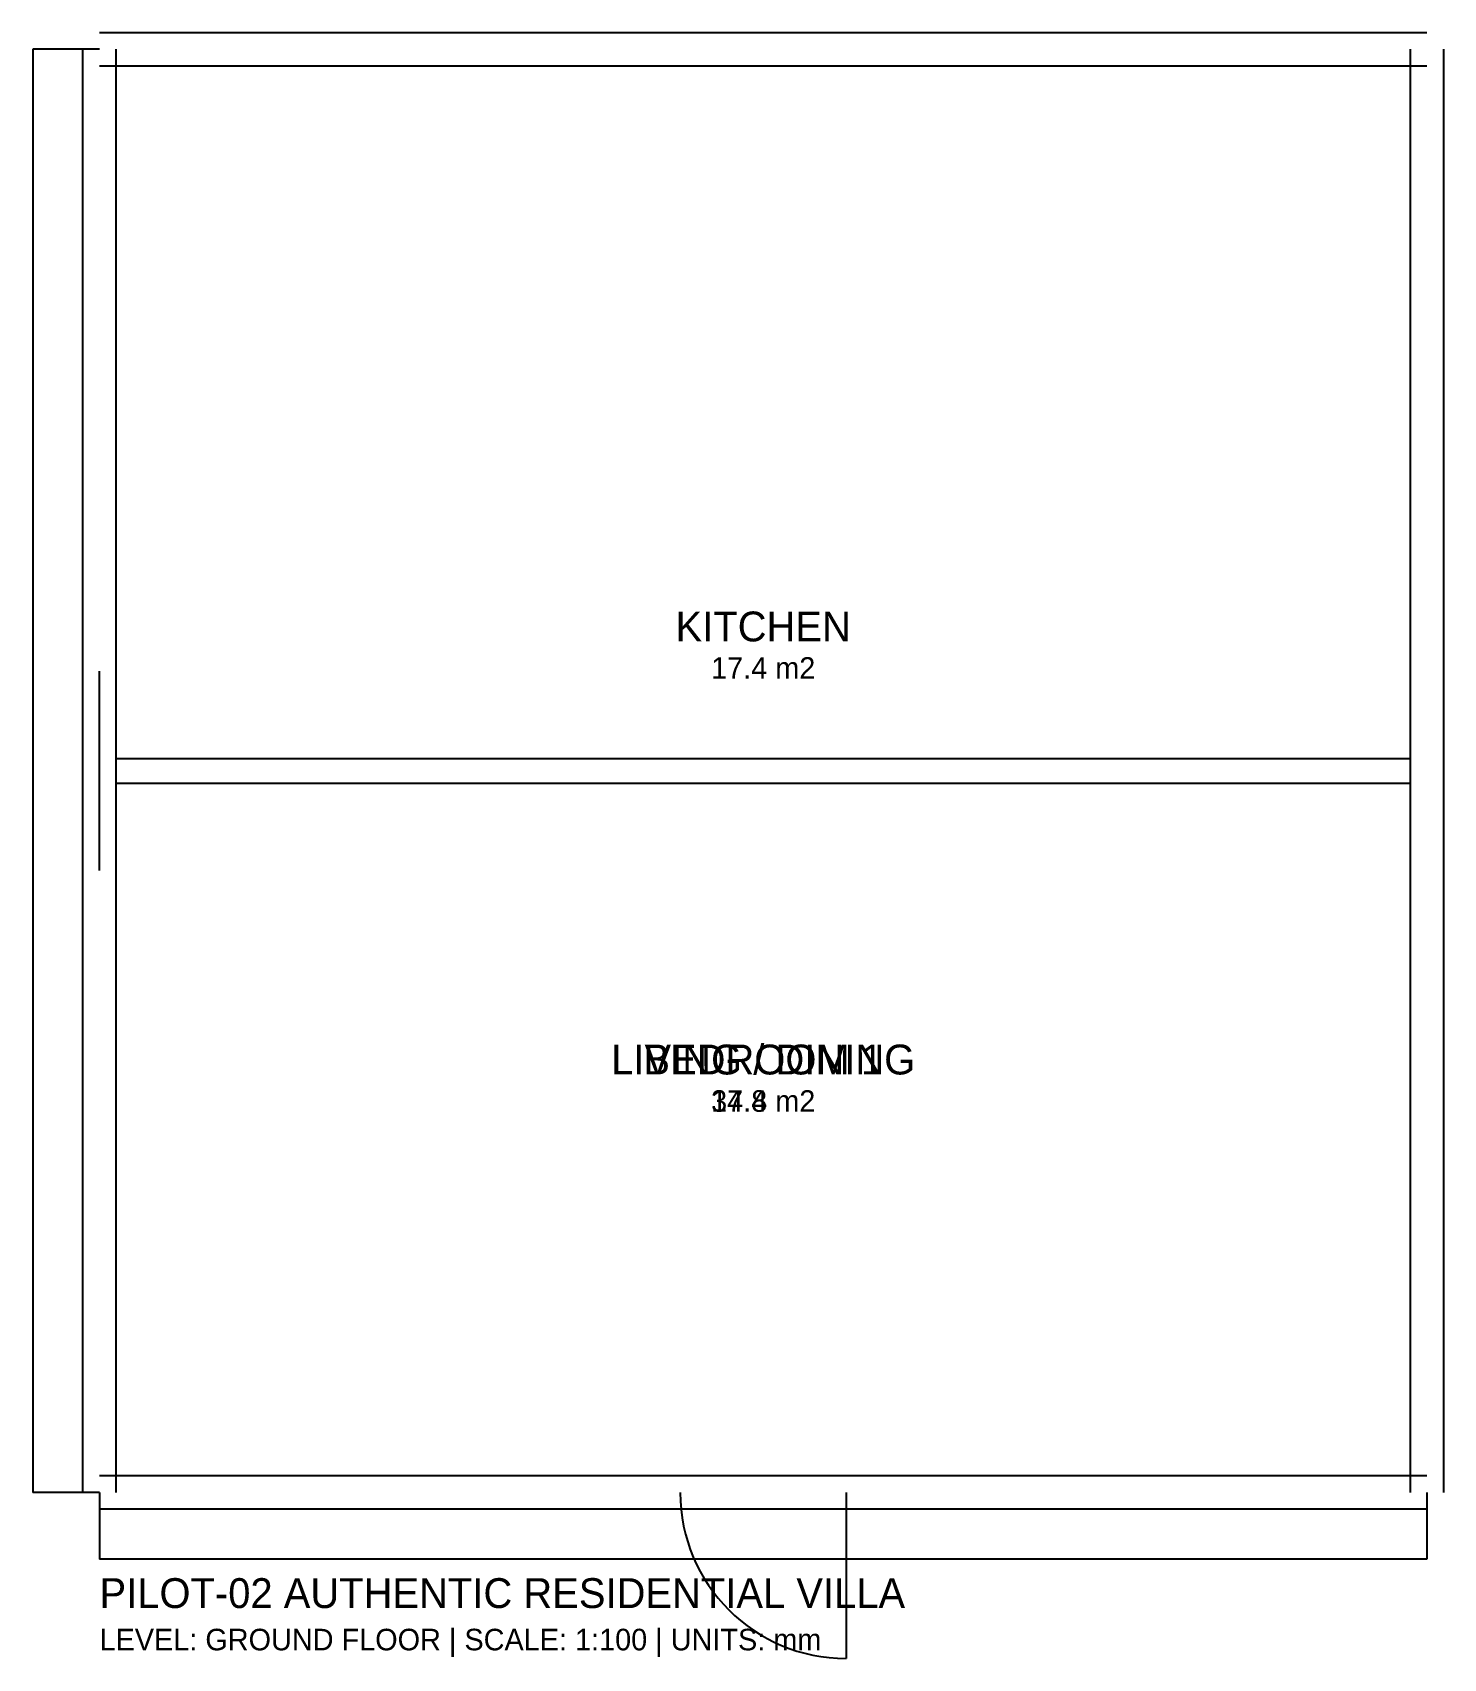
# Model space of a CAD drawing. Header units: millimetres. Extents: x -404 to 8100, y -1000 to 8800.
import ezdxf
from ezdxf.enums import TextEntityAlignment as Align

# ---------------------------------------------------------------- set-up
doc = ezdxf.new("R2010")
doc.units = ezdxf.units.MM
for name, color, linetype in [('A-ANNO-DIMS', 6, 'Continuous'), ('A-ANNO-TEXT', 1, 'Continuous'), ('A-DOOR', 2, 'Continuous'), ('A-GLAZ', 5, 'Continuous'), ('A-WALL-EXTR', 4, 'Continuous'), ('A-WALL-INTR', 3, 'Continuous')]:
    doc.layers.add(name, color=color, linetype=linetype)
doc.dimstyles.new('ISO-25', dxfattribs={"dimtxt": 2.5, "dimasz": 2.5, "dimexe": 1.25, "dimexo": 0.625, "dimtad": 1, "dimdsep": 46, "dimtxsty": 'Standard', "dimcen": 2.5, "dimadec": 0, "dimazin": 0, "dimtfac": 1, "dimtdec": 4, "dimtmove": 0, "dimatfit": 3, "dimfxl": 1, "dimtzin": 0, "dimarcsym": 0})

# ---------------------------------------------------------------- blocks, each defined once
blk = doc.blocks.new('*D1')
at = {"layer": 'A-ANNO-DIMS', "color": 0}
for p, q in [((0, -0.6), (0, -401.2)), ((8000, -0.6), (8000, -401.2)), ((0, -400), (8000, -400))]:
    blk.add_line(p, q, dxfattribs=at)
for points in [[(0, -400), (2.5, -400.4), (2.5, -399.6)], [(8000, -400), (7997.5, -399.6), (7997.5, -400.4)]]:
    blk.add_solid(points, dxfattribs=at)
at = {"layer": 'A-ANNO-DIMS', "color": 0, "insert": (4000, -397.9), "char_height": 2.5, "attachment_point": 5}
blk.add_mtext('8000', dxfattribs=at)
blk = doc.blocks.new('*D2')
at = {"layer": 'A-ANNO-DIMS', "color": 0}
for p, q in [((-0.6, 8700), (-401.3, 8700)), ((-400, 0), (-400, 8700)), ((-0.6, 0), (-401.3, 0))]:
    blk.add_line(p, q, dxfattribs=at)
for points in [[(-400, 8700), (-400.4, 8697.5), (-399.6, 8697.5)], [(-400, 0), (-399.6, 2.5), (-400.4, 2.5)]]:
    blk.add_solid(points, dxfattribs=at)
at = {"layer": 'A-ANNO-DIMS', "color": 0, "insert": (-402.1, 4350), "char_height": 2.5, "attachment_point": 5, "rotation": 90}
blk.add_mtext('8700', dxfattribs=at)

msp = doc.modelspace()

# ---------------------------------------------------------------- linework, layer by layer
at = {"layer": 'A-DOOR'}
msp.add_line((4500, 0), (4500, -1000), dxfattribs=at)
msp.add_arc((4500, 0), 1000, 180, 270, dxfattribs=at)
at = {"layer": 'A-GLAZ'}
msp.add_line((0, 3750), (0, 4950), dxfattribs=at)
at = {"layer": 'A-WALL-EXTR'}
for p, q in [((0, 8800), (8000, 8800)), ((-100, 0), (-100, 8700)), ((100, 0), (100, 8700)), ((7900, 8700), (7900, 0)), ((8100, 8700), (8100, 0)), ((0, 8600), (8000, 8600)), ((8000, 100), (0, 100)), ((8000, -100), (0, -100))]:
    msp.add_line(p, q, dxfattribs=at)
at = {"layer": 'A-WALL-INTR'}
for p, q in [((100, 4425), (7900, 4425)), ((100, 4275), (7900, 4275))]:
    msp.add_line(p, q, dxfattribs=at)

# ---------------------------------------------------------------- texts
at = {"layer": 'A-ANNO-TEXT'}
for s, height, p in [('KITCHEN', 180, (4000, 5220)), ('17.4 m2', 130, (4000, 4970)), ('LIVING / DINING', 180, (4000, 2610)), ('BEDROOM 1', 180, (4000, 2610)), ('34.8 m2', 130, (4000, 2360)), ('17.4 m2', 130, (4000, 2360))]:
    msp.add_text(s, height=height, dxfattribs=at).set_placement(p, align=Align.MIDDLE_CENTER)
for s, height, p in [('PILOT-02 AUTHENTIC RESIDENTIAL VILLA', 180, (0, -750)), ('LEVEL: GROUND FLOOR | SCALE: 1:100 | UNITS: mm', 130, (0, -990))]:
    msp.add_text(s, height=height, dxfattribs=at).set_placement(p, align=Align.BOTTOM_LEFT)

# ---------------------------------------------------------------- dimensions: what is measured, and where the dimension line sits
at = {"layer": 'A-ANNO-DIMS'}
dim = msp.add_linear_dim(base=(-400, 4350), p1=(0, 0), p2=(0, 8700), angle=90, dimstyle='ISO-25', dxfattribs=at)
dim.commit()
dim.dimension.update_dxf_attribs({"geometry": '*D2', "text_midpoint": (-402.125, 4350)})
dim = msp.add_linear_dim(base=(4000, -400), p1=(0, 0), p2=(8000, 0), dimstyle='ISO-25', dxfattribs=at)
dim.commit()
dim.dimension.update_dxf_attribs({"geometry": '*D1', "text_midpoint": (4000, -397.875)})

doc.saveas('drawing.dxf')
